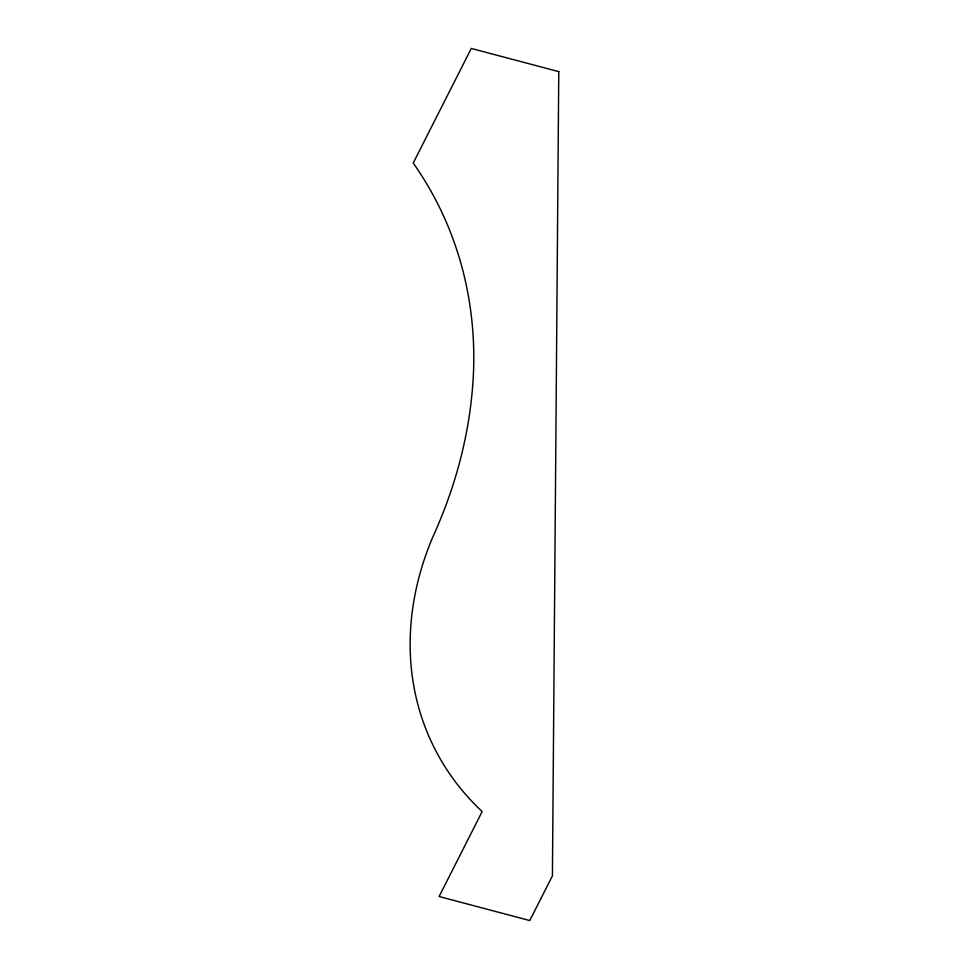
<?xml version="1.0" encoding="UTF-8"?>
<svg xmlns="http://www.w3.org/2000/svg" width="969" height="969" viewBox="0 0 969 969"><rect width="100%" height="100%" fill="white"/><g stroke="black" fill="none" stroke-linecap="round" stroke-linejoin="round"><path stroke-width="1.45" d="M558.774 71.633L552.415 875.867L529.777 920.55L439.114 896.519L482.15 811.55A339.61 274.748 -26.2 0 1 432.549 537.601A537.88 435.154 -26.2 0 0 473.671 367.239A502.826 406.798 -26.2 0 0 413.23 163.034L471.273 48.45L558.774 71.633"/></g></svg>
